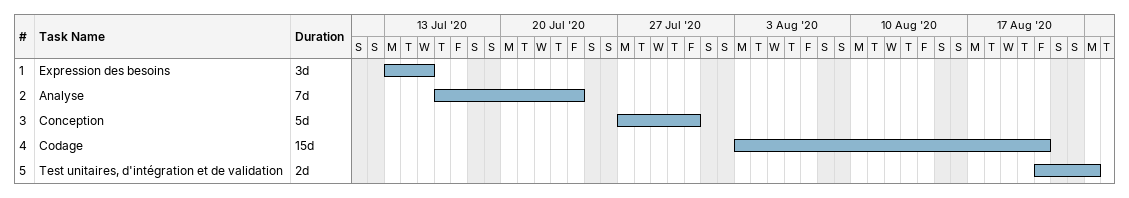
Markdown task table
| ID | Task | Duration | Start | Finish |
|---|---|---|---|---|
| 1 | Expression des besoins | 3d | 2020-07-13 | 2020-07-15 |
| 2 | Analyse | 7d | 2020-07-16 | 2020-07-24 |
| 3 | Conception | 5d | 2020-07-27 | 2020-07-31 |
| 4 | Codage | 15d | 2020-08-03 | 2020-08-21 |
| 5 | Test unitaires, d'intégration et de validation | 2d | 2020-08-21 | 2020-08-24 |
